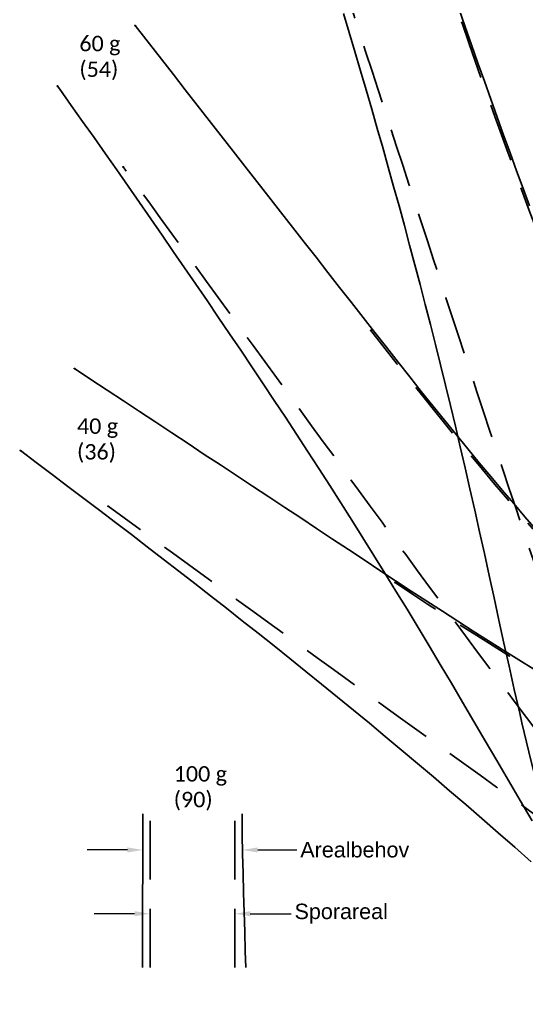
# Model space of a CAD drawing. Header units: millimetres. Extents: x -37.6 to 1.3, y -1.5 to 37.6.
# Drawn here: x -37.57 to -24.44, y -1.37 to 24.44 of the extents above; entities that cross this region are included whole.
import ezdxf
from ezdxf import colors
from ezdxf.entities.mleader import LeaderData, LeaderLine
from ezdxf.math import Vec2, Vec3

# ---------------------------------------------------------------- set-up
doc = ezdxf.new("R2010")
doc.units = ezdxf.units.MM
doc.linetypes.add('DASHEDX2', pattern=[1.5, 1, -0.5])
doc.layers.add('Tekst', color=4, linetype='Continuous')
doc.styles.add('BT standard', font='sanss___.ttf')
doc.styles.add('Legend', font='CALIBRI.TTF')
doc.styles.get("Standard").update_dxf_attribs({"font": 'romans'})

# ---------------------------------------------------------------- blocks, each defined once
blk = doc.blocks.new('*U3467')
at = {"color": 2, "lineweight": 0}
blk.add_circle((0, 0), 0.0127, dxfattribs=at)
blk = doc.blocks.new('*U3468')
at = {"color": 2, "lineweight": 0}
blk.add_circle((0, 0), 0.0127, dxfattribs=at)
blk = doc.blocks.new('*U3469')
at = {"color": 1, "lineweight": 0}
blk.add_circle((0, 0), 0.0127, dxfattribs=at)
blk = doc.blocks.new('*U3470')
at = {"color": 1, "lineweight": 0}
blk.add_circle((0, 0), 0.0127, dxfattribs=at)
blk = doc.blocks.new('*U3471')
at = {"color": 2, "lineweight": 0}
blk.add_circle((0, 0), 0.0127, dxfattribs=at)
blk = doc.blocks.new('*U3472')
at = {"color": 2, "lineweight": 0}
blk.add_circle((0, 0), 0.0127, dxfattribs=at)
blk = doc.blocks.new('*U3473')
at = {"color": 1, "lineweight": 0}
blk.add_circle((0, 0), 0.0127, dxfattribs=at)
blk = doc.blocks.new('*U3474')
at = {"color": 1, "lineweight": 0}
blk.add_circle((0, 0), 0.0127, dxfattribs=at)
blk = doc.blocks.new('signatur')
at = {"color": 1, "linetype": 'Continuous', "ltscale": 1.524, "flags": 128}
for points in [[(875.573, 75.73), (875.575, 76.108), (875.577, 76.618), (875.579, 77.128), (875.58, 77.638), (875.582, 78.147), (875.583, 78.657), (875.584, 79.166), (875.585, 79.675), (875.585, 79.721)], [(878.256, 75.73), (878.244, 76.155), (878.23, 76.66), (878.215, 77.166), (878.2, 77.672), (878.186, 78.178), (878.171, 78.684), (878.164, 79.191), (878.162, 79.698), (878.162, 79.721)]]:
    blk.add_lwpolyline(points, dxfattribs=at)
at = {"color": 2, "linetype": 'DASHEDX2', "ltscale": 1.524, "flags": 128}
for points in [[(875.773, 75.73), (875.773, 75.732), (875.773, 76.241), (875.773, 76.751), (875.773, 77.26), (875.773, 77.766), (875.773, 78.275), (875.773, 78.784), (875.773, 79.293), (875.773, 79.721)], [(877.974, 75.73), (877.974, 75.732), (877.974, 76.241), (877.974, 76.751), (877.974, 77.26), (877.974, 77.766), (877.974, 78.275), (877.974, 78.784), (877.974, 79.293), (877.974, 79.721)]]:
    blk.add_lwpolyline(points, dxfattribs=at)
at = {"layer": 'Tekst', "insert": (876.387, 80.96), "char_height": 0.4, "attachment_point": 1, "style": 'Legend'}
blk.add_mtext_dynamic_manual_height_columns('100 g \\P(90)', width=2.42155, gutter_width=12.5, heights=[0], dxfattribs=at)
ml = blk.add_multileader_mtext('Standard')
ml.set_content('', color=256)
ml.set_leader_properties(lineweight=9)
ml.build(insert=Vec2(0, 0))
ml.multileader.update_dxf_attribs({"text_right_attachment_type": 6, "dogleg_length": 0.1, "arrow_head_size": 0.4})
ctx = ml.context
ctx.base_point, ctx.char_height, ctx.arrow_head_size, ctx.landing_gap_size, ctx.plane_origin = Vec3(874.047, 79.085), 0.6, 0.4, 0.09, Vec3(875.584, 78.785)
ctx.right_attachment, ctx.text_align_type = 6, 2
notes = []
notes.append((ctx, [(0, (1, 1, 0), (874.327, 78.785), (-1, 0), 0.1, [(0, [(875.584, 78.785)], 0, [])])]))
ctx.mtext.insert, ctx.mtext.alignment, ctx.mtext.flow_direction = Vec3(874.137, 79.385), 3, 5
ml = blk.add_multileader_mtext('Standard')
ml.set_content('Arealbehov', color=256, style='BT standard')
ml.set_leader_properties(lineweight=9)
ml.build(insert=Vec2(0, 0))
ml.multileader.update_dxf_attribs({"text_right_attachment_type": 6, "dogleg_length": 0.1, "arrow_head_size": 0.4})
ctx = ml.context
ctx.base_point, ctx.char_height, ctx.arrow_head_size, ctx.landing_gap_size, ctx.plane_origin = Vec3(879.581, 78.784), 0.4, 0.4, 0.09, Vec3(878.124, 78.784)
ctx.right_attachment = 6
notes.append((ctx, [(0, (1, 1, 0), (879.526, 78.784), (1, 0), 0.0548, [(0, [(878.169, 78.785)], 0, [])])]))
ctx.mtext.insert, ctx.mtext.flow_direction = Vec3(879.671, 78.991), 5
ml = blk.add_multileader_mtext('Standard')
ml.set_content('', color=256)
ml.set_leader_properties(lineweight=9)
ml.build(insert=Vec2(0, 0))
ml.multileader.update_dxf_attribs({"text_right_attachment_type": 6, "dogleg_length": 0.1, "arrow_head_size": 0.4})
ctx = ml.context
ctx.base_point, ctx.char_height, ctx.arrow_head_size, ctx.landing_gap_size, ctx.plane_origin = Vec3(874.237, 77.43), 0.6, 0.4, 0.09, Vec3(875.773, 77.13)
ctx.right_attachment, ctx.text_align_type = 6, 2
notes.append((ctx, [(0, (1, 1, 0), (874.517, 77.13), (-1, 0), 0.1, [(0, [(875.773, 77.13)], 0, [])])]))
ctx.mtext.insert, ctx.mtext.alignment, ctx.mtext.flow_direction = Vec3(874.327, 77.73), 3, 5
ml = blk.add_multileader_mtext('Standard')
ml.set_content('Sporareal', color=256, style='BT standard')
ml.set_leader_properties(lineweight=9)
ml.build(insert=Vec2(0, 0))
ml.multileader.update_dxf_attribs({"text_right_attachment_type": 6, "dogleg_length": 0.1, "arrow_head_size": 0.4})
ctx = ml.context
ctx.base_point, ctx.char_height, ctx.arrow_head_size, ctx.landing_gap_size, ctx.plane_origin = Vec3(879.431, 77.13), 0.4, 0.4, 0.09, Vec3(877.929, 77.13)
ctx.right_attachment = 6
notes.append((ctx, [(0, (1, 1, 0), (879.331, 77.13), (1, 0), 0.1, [(0, [(877.974, 77.13)], 0, [])])]))
ctx.mtext.insert, ctx.mtext.flow_direction = Vec3(879.521, 77.39), 5
for ctx, leaders in notes:
    for number, flags, end, landing, length, lines in leaders:
        leader = LeaderData()
        leader.index, (leader.has_last_leader_line, leader.has_dogleg_vector, leader.attachment_direction) = number, flags
        leader.last_leader_point, leader.dogleg_vector, leader.dogleg_length = Vec3(end), Vec3(landing), length
        for number, points, colour, breaks in lines:
            line = LeaderLine()
            line.index, line.vertices, line.color, line.breaks = number, Vec3.list(points), colors.encode_raw_color(colour), breaks
            leader.lines.append(line)
        ctx.leaders.append(leader)
blk = doc.blocks.new('BUS 15 B')
at = {"color": 1, "linetype": 'Continuous', "ltscale": 1.524, "flags": 128}
for points in [[(-24.343, 19.605), (-24.512, 20.062), (-24.681, 20.521), (-24.85, 20.983), (-25.018, 21.446), (-25.185, 21.91), (-25.352, 22.377), (-25.518, 22.844), (-25.684, 23.313), (-25.849, 23.784), (-26.014, 24.255), (-26.178, 24.727)], [(-24.172, 11.196), (-24.464, 11.534), (-24.758, 11.878), (-25.054, 12.228), (-25.351, 12.582), (-25.65, 12.941), (-25.949, 13.304), (-26.25, 13.671), (-26.551, 14.042), (-26.852, 14.416), (-27.154, 14.792), (-27.456, 15.172), (-27.758, 15.553), (-28.06, 15.937), (-28.363, 16.324), (-28.666, 16.711), (-28.969, 17.1), (-29.274, 17.49), (-29.579, 17.881), (-29.885, 18.273), (-30.191, 18.665), (-30.498, 19.058), (-30.805, 19.452), (-31.113, 19.846), (-31.421, 20.24), (-31.73, 20.636), (-32.039, 21.031), (-32.348, 21.427), (-32.657, 21.824), (-32.967, 22.22), (-33.277, 22.617), (-33.587, 23.015), (-33.898, 23.412), (-34.208, 23.81), (-34.519, 24.208), (-34.581, 24.288)], [(-24.231, 7.585), (-24.621, 7.824), (-25.013, 8.068), (-25.408, 8.317), (-25.806, 8.569), (-26.206, 8.824), (-26.607, 9.083), (-27.01, 9.345), (-27.414, 9.61), (-27.82, 9.877), (-28.227, 10.146), (-28.636, 10.416), (-29.046, 10.687), (-29.457, 10.959), (-29.87, 11.232), (-30.284, 11.506), (-30.699, 11.78), (-31.114, 12.054), (-31.531, 12.33), (-31.948, 12.606), (-32.366, 12.882), (-32.785, 13.158), (-33.204, 13.435), (-33.624, 13.713), (-34.044, 13.99), (-34.464, 14.268), (-34.885, 14.547), (-35.307, 14.825), (-35.729, 15.104), (-36.151, 15.383)], [(-24.303, 2.58), (-24.732, 2.958), (-25.158, 3.332), (-25.581, 3.701), (-26.003, 4.066), (-26.422, 4.426), (-26.841, 4.784), (-27.257, 5.137), (-27.673, 5.487), (-28.088, 5.834), (-28.502, 6.177), (-28.915, 6.518), (-29.328, 6.856), (-29.74, 7.192), (-30.152, 7.525), (-30.564, 7.856), (-30.976, 8.185), (-31.387, 8.512), (-31.798, 8.838), (-32.21, 9.161), (-32.621, 9.483), (-33.032, 9.804), (-33.443, 10.123), (-33.854, 10.44), (-34.265, 10.757), (-34.676, 11.073), (-35.088, 11.387), (-35.499, 11.7), (-35.91, 12.013), (-36.322, 12.325), (-36.733, 12.636), (-37.145, 12.946), (-37.556, 13.255)]]:
    blk.add_lwpolyline(points, dxfattribs=at)
at = {"color": 5, "linetype": 'Continuous', "ltscale": 1.524, "flags": 128}
for points in [[(-24.544, 6.192), (-24.601, 6.44), (-24.741, 7.054), (-24.877, 7.661), (-25.009, 8.26), (-25.139, 8.851), (-25.266, 9.436), (-25.392, 10.013), (-25.517, 10.584), (-25.642, 11.148), (-25.766, 11.707), (-25.891, 12.261), (-26.016, 12.809), (-26.142, 13.352), (-26.269, 13.891), (-26.396, 14.426), (-26.525, 14.957), (-26.655, 15.485), (-26.785, 16.009), (-26.917, 16.53), (-27.05, 17.048), (-27.185, 17.564), (-27.32, 18.078), (-27.457, 18.589), (-27.594, 19.099), (-27.733, 19.606), (-27.873, 20.112), (-28.014, 20.616), (-28.155, 21.119), (-28.298, 21.62), (-28.441, 22.12), (-28.585, 22.619), (-28.73, 23.117), (-28.876, 23.614), (-29.023, 24.11), (-29.17, 24.605)], [(-5.073, -0.052), (-6.145, -0.13), (-7.227, -0.351), (-8.342, -0.659), (-9.556, -1.127), (-10.803, -1.366), (-12.031, -1.372), (-13.153, -1.13), (-14.176, -0.785), (-15.015, -0.373), (-15.787, -0.052), (-16.858, -0.052), (-17.93, -0.052), (-19.001, -0.052), (-20.073, -0.052), (-20.073, -0.052), (-21.099, 0.126), (-22.091, 0.641), (-22.955, 1.488), (-23.583, 2.623), (-23.979, 3.906), (-24.305, 5.188), (-24.544, 6.192)]]:
    blk.add_lwpolyline(points, dxfattribs=at)
at = {"color": 2, "linetype": 'DASHEDX2', "ltscale": 1.524, "flags": 128}
for points in [[(-22.291, 4.988), (-22.369, 5.191), (-22.563, 5.699), (-22.754, 6.208), (-22.942, 6.716), (-23.127, 7.224), (-23.31, 7.732), (-23.491, 8.239), (-23.669, 8.745), (-23.846, 9.251), (-24.021, 9.755), (-24.194, 10.259), (-24.366, 10.762), (-24.536, 11.264), (-24.705, 11.765), (-24.874, 12.265), (-25.041, 12.764), (-25.207, 13.263), (-25.373, 13.76), (-25.537, 14.257), (-25.702, 14.753), (-25.865, 15.249), (-26.028, 15.743), (-26.19, 16.238), (-26.352, 16.731), (-26.514, 17.224), (-26.675, 17.716), (-26.836, 18.208), (-26.997, 18.699), (-27.157, 19.19), (-27.317, 19.681), (-27.477, 20.171), (-27.637, 20.66), (-27.796, 21.15), (-27.955, 21.639), (-28.115, 22.127), (-28.274, 22.616), (-28.432, 23.104), (-28.591, 23.591), (-28.75, 24.079), (-28.908, 24.566), (-29.067, 25.053), (-29.225, 25.54), (-29.383, 26.027), (-29.542, 26.514), (-29.7, 27), (-29.858, 27.486), (-30.016, 27.972), (-30.174, 28.458), (-30.332, 28.944), (-30.49, 29.43), (-30.647, 29.916), (-30.805, 30.401), (-30.963, 30.886), (-31.121, 31.372), (-31.278, 31.857), (-31.436, 32.342), (-31.594, 32.827), (-31.751, 33.312), (-31.909, 33.797), (-31.972, 33.991)], [(-14.658, 3.274), (-14.77, 3.342), (-15.055, 3.528), (-15.346, 3.736), (-15.639, 3.963), (-15.934, 4.211), (-16.229, 4.477), (-16.523, 4.76), (-16.815, 5.059), (-17.103, 5.374), (-17.388, 5.702), (-17.669, 6.044), (-17.945, 6.397), (-18.217, 6.761), (-18.483, 7.135), (-18.745, 7.519), (-19.002, 7.91), (-19.254, 8.31), (-19.501, 8.716), (-19.743, 9.129), (-19.981, 9.547), (-20.214, 9.971), (-20.443, 10.4), (-20.667, 10.833), (-20.888, 11.271), (-21.105, 11.712), (-21.319, 12.156), (-21.529, 12.604), (-21.736, 13.054), (-21.939, 13.507), (-22.14, 13.962), (-22.338, 14.42), (-22.534, 14.879), (-22.727, 15.341), (-22.918, 15.804), (-23.107, 16.269), (-23.294, 16.735), (-23.478, 17.202), (-23.661, 17.671), (-23.843, 18.141), (-24.023, 18.612), (-24.201, 19.084), (-24.378, 19.556), (-24.554, 20.03), (-24.728, 20.504), (-24.902, 20.979), (-25.074, 21.455), (-25.245, 21.931), (-25.416, 22.408), (-25.585, 22.885), (-25.754, 23.363), (-25.922, 23.841), (-26.089, 24.32), (-26.256, 24.799), (-26.422, 25.278), (-26.587, 25.758), (-26.752, 26.238), (-26.917, 26.718), (-27.08, 27.198), (-27.244, 27.679), (-27.309, 27.872)], [(-17.363, -0.002), (-17.903, 0.035), (-18.444, 0.137), (-18.975, 0.306), (-19.487, 0.546), (-19.968, 0.854), (-20.406, 1.229), (-20.785, 1.656), (-21.128, 2.078), (-21.47, 2.501), (-21.808, 2.926), (-22.144, 3.351), (-22.477, 3.776), (-22.807, 4.202), (-23.136, 4.628), (-23.462, 5.054), (-23.786, 5.479), (-24.108, 5.905), (-24.428, 6.33), (-24.747, 6.755), (-25.064, 7.179), (-25.379, 7.603), (-25.694, 8.026), (-26.007, 8.449), (-26.319, 8.871), (-26.63, 9.293), (-26.94, 9.714), (-27.249, 10.135), (-27.557, 10.555), (-27.865, 10.975), (-28.172, 11.395), (-28.478, 11.813), (-28.784, 12.232), (-29.089, 12.65), (-29.394, 13.068), (-29.698, 13.485), (-30.002, 13.902), (-30.306, 14.318), (-30.609, 14.735), (-30.912, 15.151), (-31.214, 15.566), (-31.517, 15.982), (-31.819, 16.397), (-32.121, 16.812), (-32.422, 17.226), (-32.724, 17.641), (-33.025, 18.055), (-33.326, 18.469), (-33.627, 18.883), (-33.928, 19.297), (-34.228, 19.711), (-34.529, 20.124), (-34.829, 20.538), (-34.889, 20.62)], [(-10.073, 2.448), (-10.573, 2.449), (-11.058, 2.454), (-11.519, 2.468), (-11.951, 2.491), (-12.348, 2.524), (-12.704, 2.568), (-13.017, 2.622), (-13.331, 2.69), (-13.659, 2.778), (-13.998, 2.884), (-14.347, 3.008), (-14.703, 3.151), (-15.065, 3.312), (-15.431, 3.489), (-15.801, 3.682), (-16.172, 3.891), (-16.544, 4.114), (-16.916, 4.351), (-17.288, 4.6), (-17.658, 4.862), (-18.027, 5.134), (-18.394, 5.417), (-18.759, 5.709), (-19.122, 6.01), (-19.483, 6.319), (-19.84, 6.636), (-20.196, 6.96), (-20.548, 7.29), (-20.898, 7.626), (-21.246, 7.968), (-21.591, 8.315), (-21.933, 8.666), (-22.273, 9.022), (-22.611, 9.382), (-22.947, 9.746), (-23.281, 10.113), (-23.612, 10.484), (-23.942, 10.857), (-24.27, 11.233), (-24.596, 11.612), (-24.921, 11.993), (-25.244, 12.376), (-25.565, 12.761), (-25.885, 13.148), (-26.204, 13.536), (-26.521, 13.926), (-26.838, 14.318), (-27.153, 14.711), (-27.467, 15.106), (-27.781, 15.501), (-28.093, 15.898), (-28.404, 16.295), (-28.466, 16.375)], [(-17.363, -0.002), (-17.903, 0.035), (-18.444, 0.137), (-18.975, 0.306), (-19.487, 0.546), (-19.964, 0.847), (-20.41, 1.151), (-20.855, 1.456), (-21.297, 1.762), (-21.738, 2.068), (-22.176, 2.375), (-22.613, 2.681), (-23.048, 2.988), (-23.482, 3.295), (-23.914, 3.601), (-24.344, 3.908), (-24.774, 4.214), (-25.202, 4.521), (-25.629, 4.827), (-26.055, 5.133), (-26.48, 5.438), (-26.904, 5.744), (-27.328, 6.049), (-27.751, 6.354), (-28.173, 6.659), (-28.594, 6.963), (-29.015, 7.268), (-29.435, 7.572), (-29.854, 7.875), (-30.274, 8.179), (-30.692, 8.482), (-31.111, 8.786), (-31.529, 9.089), (-31.946, 9.392), (-32.364, 9.694), (-32.781, 9.997), (-33.197, 10.299), (-33.614, 10.602), (-34.03, 10.904), (-34.446, 11.206), (-34.862, 11.508), (-35.277, 11.809)], [(-10.073, 2.448), (-10.573, 2.449), (-11.058, 2.454), (-11.519, 2.468), (-11.951, 2.491), (-12.35, 2.524), (-12.75, 2.573), (-13.159, 2.635), (-13.575, 2.713), (-13.997, 2.804), (-14.424, 2.908), (-14.854, 3.025), (-15.288, 3.154), (-15.724, 3.294), (-16.162, 3.445), (-16.6, 3.606), (-17.04, 3.777), (-17.48, 3.956), (-17.919, 4.144), (-18.359, 4.34), (-18.798, 4.543), (-19.237, 4.752), (-19.675, 4.968), (-20.113, 5.19), (-20.549, 5.417), (-20.985, 5.649), (-21.419, 5.886), (-21.853, 6.127), (-22.286, 6.373), (-22.718, 6.622), (-23.149, 6.875), (-23.579, 7.131), (-24.008, 7.39), (-24.436, 7.652), (-24.864, 7.916), (-25.29, 8.183), (-25.716, 8.452), (-26.142, 8.724), (-26.566, 8.997), (-26.99, 9.272), (-27.413, 9.549), (-27.835, 9.828)]]:
    blk.add_lwpolyline(points, dxfattribs=at)
at = {"color": 3, "linetype": 'Continuous', "ltscale": 1.524, "flags": 128}
blk.add_lwpolyline([(-24.278, 3.644), (-24.589, 4.173), (-24.894, 4.695), (-25.196, 5.212), (-25.494, 5.722), (-25.79, 6.226), (-26.083, 6.724), (-26.374, 7.217), (-26.663, 7.705), (-26.951, 8.187), (-27.239, 8.665), (-27.525, 9.138), (-27.812, 9.608), (-28.098, 10.073), (-28.384, 10.534), (-28.67, 10.992), (-28.956, 11.447), (-29.243, 11.899), (-29.53, 12.348), (-29.817, 12.794), (-30.104, 13.238), (-30.392, 13.679), (-30.681, 14.119), (-30.97, 14.556), (-31.259, 14.992), (-31.549, 15.426), (-31.839, 15.859), (-32.13, 16.29), (-32.421, 16.719), (-32.712, 17.148), (-33.004, 17.575), (-33.296, 18.001), (-33.589, 18.426), (-33.882, 18.85), (-34.175, 19.274), (-34.469, 19.696), (-34.763, 20.118), (-35.057, 20.539), (-35.352, 20.959), (-35.646, 21.379), (-35.941, 21.798), (-36.237, 22.217), (-36.532, 22.635), (-36.591, 22.718)], dxfattribs=at)
for name, p in [('*U3474', (-34.581, 24.288)), ('*U3473', (-36.591, 22.718)), ('*U3471', (-34.889, 20.62)), ('*U3472', (-28.466, 16.375)), ('*U3470', (-36.151, 15.383)), ('*U3469', (-37.556, 13.255)), ('*U3467', (-35.277, 11.809)), ('*U3468', (-27.835, 9.828)), ('signatur', (-909.965, -75.896))]:
    blk.add_blockref(name, p)
at = {"layer": 'Tekst', "char_height": 0.4, "attachment_point": 1, "style": 'Legend'}
for s, insert in [('60 g \\P(54)', (-36.026, 24.021)), ('40 g \\P(36)', (-36.087, 14.09))]:
    blk.add_mtext_dynamic_manual_height_columns(s, width=2.42155, gutter_width=12.5, heights=[0], dxfattribs=dict(at, insert=insert))

msp = doc.modelspace()

# ---------------------------------------------------------------- block references
msp.add_blockref('BUS 15 B', (0, 0))

doc.saveas('drawing.dxf')
